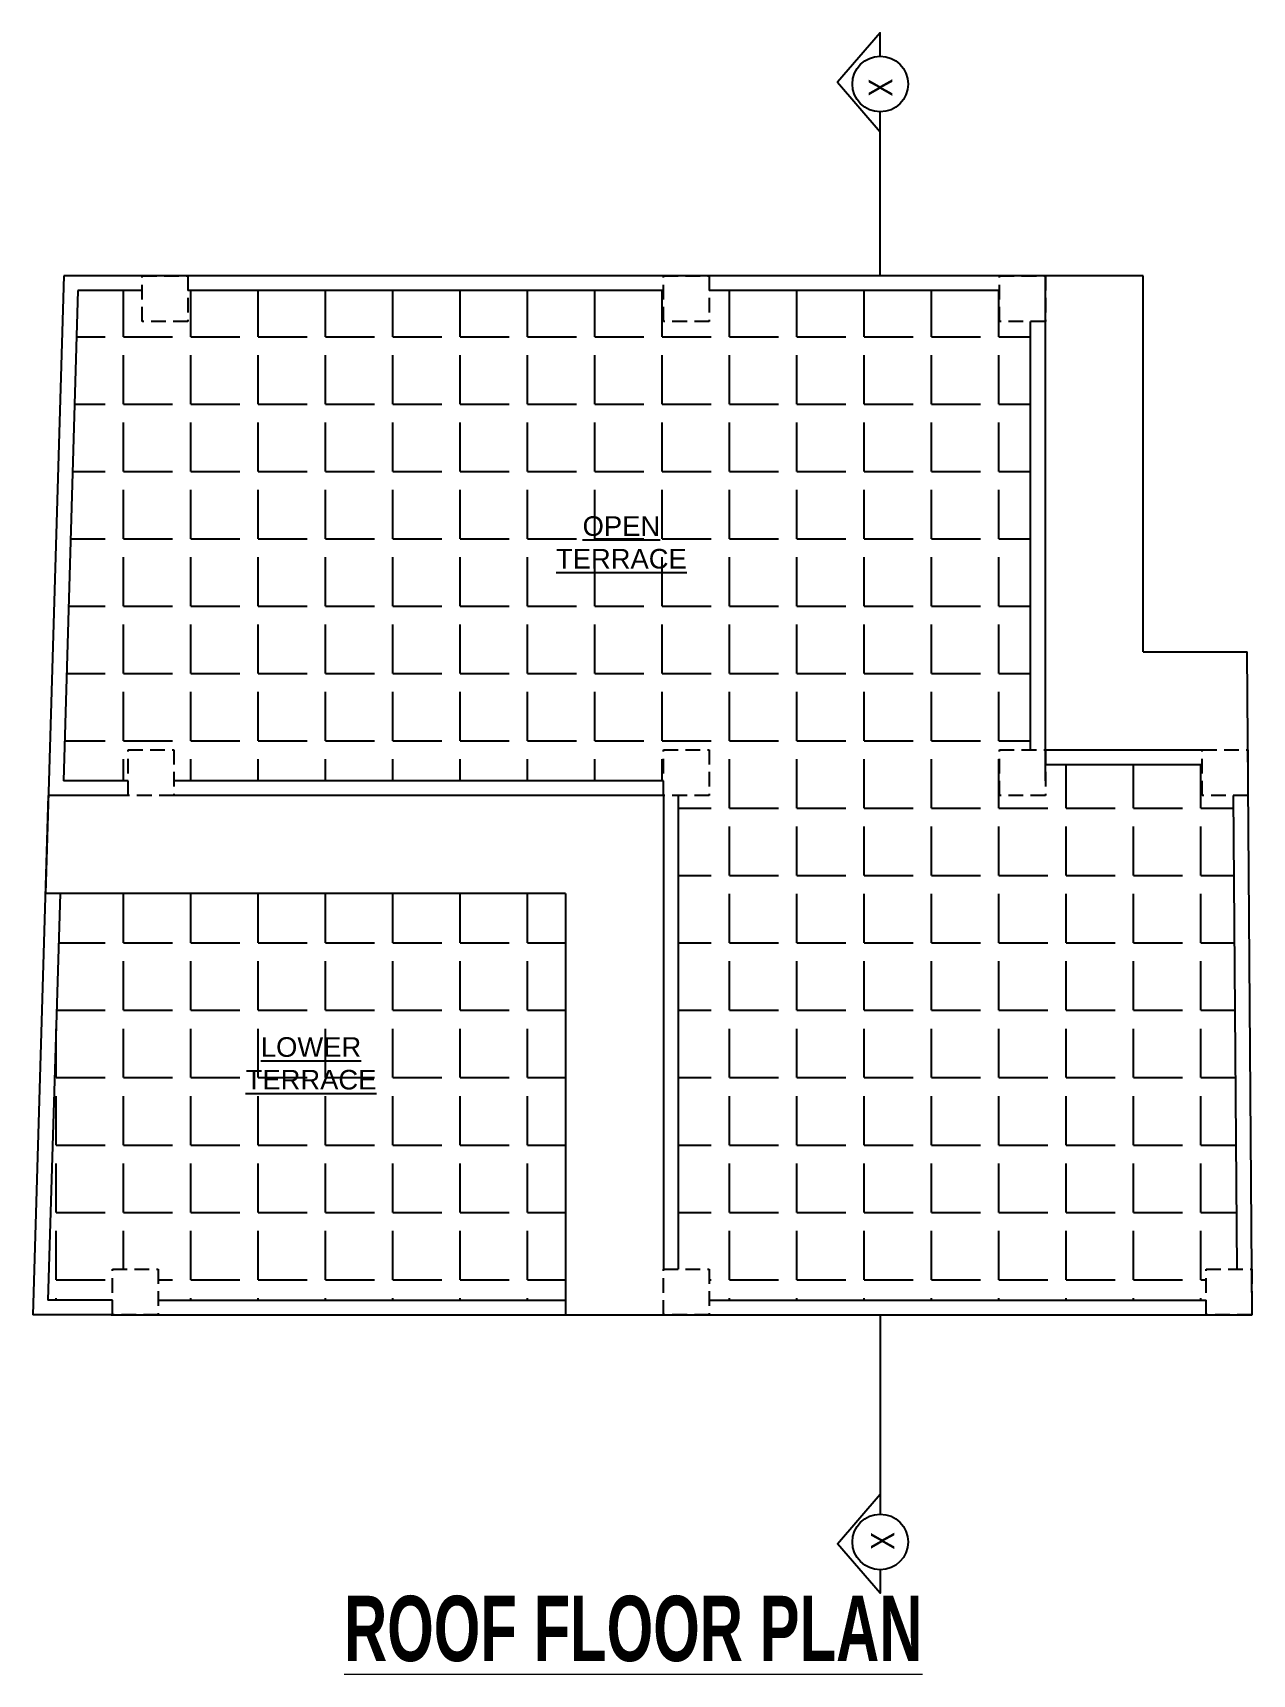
# Model space of a CAD drawing. Header units: inches. Extents: x -9985691 to 3643, y -3270716 to 4788.
# Drawn here: x -4973437 to -4973064, y -3265100 to -3264597 of the extents above; entities that cross this region are included whole.
import ezdxf

# ---------------------------------------------------------------- set-up
doc = ezdxf.new("R2010")
doc.units = ezdxf.units.IN
doc.header["$LTSCALE"] = 2
doc.header["$MEASUREMENT"] = 0
doc.linetypes.add('HIDDEN', pattern=[0.375, 0.25, -0.125])
doc.layers.get('0').update_dxf_attribs({"linetype": 'CONTINUOUS'})
doc.layers.add('A-Hatch', color=7, linetype='CONTINUOUS')
doc.layers.add('TEXT', color=181, linetype='CONTINUOUS', lineweight=25)
doc.layers.add('Text-100.w', color=254, linetype='CONTINUOUS', lineweight=9)
doc.styles.add('ARAIL', font='ARIALN.TTF')
doc.styles.add('Arial', font='arial.ttf', dxfattribs={"width": 0.8, "height": 12})
doc.styles.add('arial.', font='arial.ttf')
pattern_1 = [(0, (0, 0), (0, 20.625), [15, -5.625]), (90, (0, 0), (-20.625, 1e-15), [15, -5.625])]

msp = doc.modelspace()

# ---------------------------------------------------------------- hatches: boundary and pattern name
at = {"layer": 'A-Hatch', "ltscale": 0.5}
h = msp.add_hatch(dxfattribs=at)
h.set_pattern_fill('ANGLE', color=256, scale=75)
h.set_pattern_definition(pattern_1)
h.paths.add_polyline_path([(-4973131.52, -3264685.33), (-4973141.02, -3264685.33), (-4973141.02, -3264675.83), (-4973230.02, -3264675.83), (-4973230.02, -3264685.33), (-4973244.02, -3264685.33), (-4973244.02, -3264675.83), (-4973389.66, -3264675.83), (-4973389.66, -3264685.33), (-4973403.66, -3264685.33), (-4973403.66, -3264675.83), (-4973423.31, -3264675.83), (-4973427.77, -3264825.96), (-4973407.98, -3264825.96), (-4973407.98, -3264816.46), (-4973393.98, -3264816.46), (-4973393.98, -3264825.96), (-4973244.02, -3264825.96), (-4973244.02, -3264816.46), (-4973230.02, -3264816.46), (-4973230.02, -3264830.46), (-4973239.52, -3264830.46), (-4973239.52, -3264975.46), (-4973230.02, -3264975.46), (-4973230.02, -3264984.96), (-4973077.77, -3264984.96), (-4973077.77, -3264975.46), (-4973068.28, -3264975.46), (-4973069.39, -3264830.46), (-4973079, -3264830.46), (-4973079, -3264820.96), (-4973127.02, -3264820.96), (-4973127.02, -3264830.46), (-4973141.02, -3264830.46), (-4973141.02, -3264816.46), (-4973131.52, -3264816.46)])
h.paths.add_polyline_path([(-4973278.27, -3264763.79), (-4973235.22, -3264763.79), (-4973235.22, -3264741.32), (-4973278.27, -3264741.32)], flags=24)
h = msp.add_hatch(dxfattribs=at)
h.set_pattern_fill('ANGLE', color=256, scale=75)
h.set_pattern_definition(pattern_1)
h.paths.add_polyline_path([(-4973274.02, -3264860.46), (-4973428.8, -3264860.46), (-4973432.5, -3264984.96), (-4973412.71, -3264984.96), (-4973412.71, -3264975.46), (-4973398.71, -3264975.46), (-4973398.71, -3264984.96), (-4973274.02, -3264984.96)])
h.paths.add_polyline_path([(-4973373.32, -3264923.3), (-4973330.27, -3264923.3), (-4973330.27, -3264900.83), (-4973373.32, -3264900.83)], flags=24)

# ---------------------------------------------------------------- linework, layer by layer
at = {"ltscale": 0.5}
for p, q in [((-4973427.68, -3264671.33), (-4973433.3, -3264860.46)), ((-4973403.66, -3264671.33), (-4973427.68, -3264671.33)), ((-4973097.02, -3264671.33), (-4973403.66, -3264671.33)), ((-4973127.02, -3264825.96), (-4973127.02, -3264671.33)), ((-4973097.02, -3264786.46), (-4973097.02, -3264671.33)), ((-4973423.31, -3264675.83), (-4973427.77, -3264825.96)), ((-4973403.66, -3264675.83), (-4973423.31, -3264675.83)), ((-4973244.02, -3264675.83), (-4973389.66, -3264675.83)), ((-4973141.02, -3264675.83), (-4973230.02, -3264675.83)), ((-4973131.52, -3264816.46), (-4973131.52, -3264685.33)), ((-4973097.02, -3264786.46), (-4973065.23, -3264786.46)), ((-4973063.67, -3264989.46), (-4973065.23, -3264786.46)), ((-4973127.02, -3264816.46), (-4973078.89, -3264816.46)), ((-4973127.02, -3264820.96), (-4973079, -3264820.96)), ((-4973407.98, -3264825.96), (-4973427.77, -3264825.96)), ((-4973244.02, -3264825.96), (-4973393.98, -3264825.96)), ((-4973432.41, -3264830.46), (-4973437.13, -3264989.46)), ((-4973407.98, -3264830.46), (-4973432.41, -3264830.46)), ((-4973244.02, -3264830.46), (-4973393.98, -3264830.46)), ((-4973244.02, -3264830.46), (-4973244.02, -3264975.46)), ((-4973239.52, -3264830.46), (-4973239.52, -3264975.46)), ((-4973068.28, -3264975.46), (-4973069.39, -3264830.46)), ((-4973274.02, -3264860.46), (-4973433.3, -3264860.46)), ((-4973428.8, -3264860.46), (-4973432.5, -3264984.96)), ((-4973274.02, -3264860.46), (-4973274.02, -3264989.46)), ((-4973412.71, -3264984.96), (-4973432.5, -3264984.96)), ((-4973398.71, -3264984.96), (-4973274.02, -3264984.96)), ((-4973230.02, -3264984.96), (-4973077.77, -3264984.96)), ((-4973413.12, -3264989.46), (-4973437.13, -3264989.46)), ((-4973413.12, -3264989.46), (-4973063.67, -3264989.46))]:
    msp.add_line(p, q, dxfattribs=at)
at = {"linetype": 'HIDDEN', "ltscale": 9}
for points in [[(-4973403.66, -3264671.33), (-4973389.66, -3264671.33), (-4973389.66, -3264685.33), (-4973403.66, -3264685.33)], [(-4973244.02, -3264671.33), (-4973230.02, -3264671.33), (-4973230.02, -3264685.33), (-4973244.02, -3264685.33)], [(-4973141.02, -3264671.33), (-4973127.02, -3264671.33), (-4973127.02, -3264685.33), (-4973141.02, -3264685.33)], [(-4973407.98, -3264816.46), (-4973393.98, -3264816.46), (-4973393.98, -3264830.46), (-4973407.98, -3264830.46)], [(-4973244.02, -3264816.46), (-4973230.02, -3264816.46), (-4973230.02, -3264830.46), (-4973244.02, -3264830.46)], [(-4973141.02, -3264816.46), (-4973127.02, -3264816.46), (-4973127.02, -3264830.46), (-4973141.02, -3264830.46)], [(-4973079, -3264816.46), (-4973065, -3264816.46), (-4973065, -3264830.46), (-4973079, -3264830.46)], [(-4973412.71, -3264975.46), (-4973398.71, -3264975.46), (-4973398.71, -3264989.46), (-4973412.71, -3264989.46)], [(-4973244.02, -3264975.46), (-4973230.02, -3264975.46), (-4973230.02, -3264989.46), (-4973244.02, -3264989.46)], [(-4973077.77, -3264975.46), (-4973063.77, -3264975.46), (-4973063.77, -3264989.46), (-4973077.77, -3264989.46)]]:
    msp.add_lwpolyline(points, close=True, dxfattribs=at)
at = {"layer": 'TEXT'}
for points in [[(-4973177.58, -3264604.08), (-4973177.58, -3264596.94), (-4973190.67, -3264612.08), (-4973177.58, -3264627.22)], [(-4973177.58, -3264671.33), (-4973177.58, -3264621.14)], [(-4973177.58, -3264989.46), (-4973177.58, -3265050.5)], [(-4973177.58, -3265067.57), (-4973177.58, -3265074.71), (-4973190.67, -3265059.57), (-4973177.58, -3265044.42)]]:
    msp.add_lwpolyline(points, dxfattribs=at)
for centre in [(-4973177.58, -3264612.61), (-4973177.58, -3265059.03)]:
    msp.add_circle(centre, 8.53, dxfattribs=at)

# ---------------------------------------------------------------- texts
at = {"layer": 'TEXT', "char_height": 7.2, "rotation": 90, "style": 'ARAIL'}
for insert, attachment_point in [((-4973181.08, -3264616.45), 1), ((-4973180.42, -3265055.95), 3)]:
    msp.add_mtext_dynamic_manual_height_columns('X', width=125.4648, gutter_width=90, heights=[0], dxfattribs=dict(at, insert=insert, attachment_point=attachment_point))
at = {"layer": 'TEXT', "lineweight": -2, "char_height": 6, "width": 127.5059, "attachment_point": 5, "style": 'arial.'}
for s, insert in [('{\\LOPEN\\PTERRACE}', (-4973256.87, -3264753.01)), ('{\\LLOWER\\PTERRACE}', (-4973351.92, -3264912.52))]:
    msp.add_mtext(s, dxfattribs=dict(at, insert=insert))
at = {"layer": 'Text-100.w', "insert": (-4973253.24, -3265075.51), "char_height": 20, "width": 569.1024, "attachment_point": 2, "style": 'Arial'}
msp.add_mtext('\\A1;{\\fArial Narrow|b1|i0|c0|p34;\\LROOF FLOOR PLAN}', dxfattribs=at)

doc.saveas('drawing.dxf')
